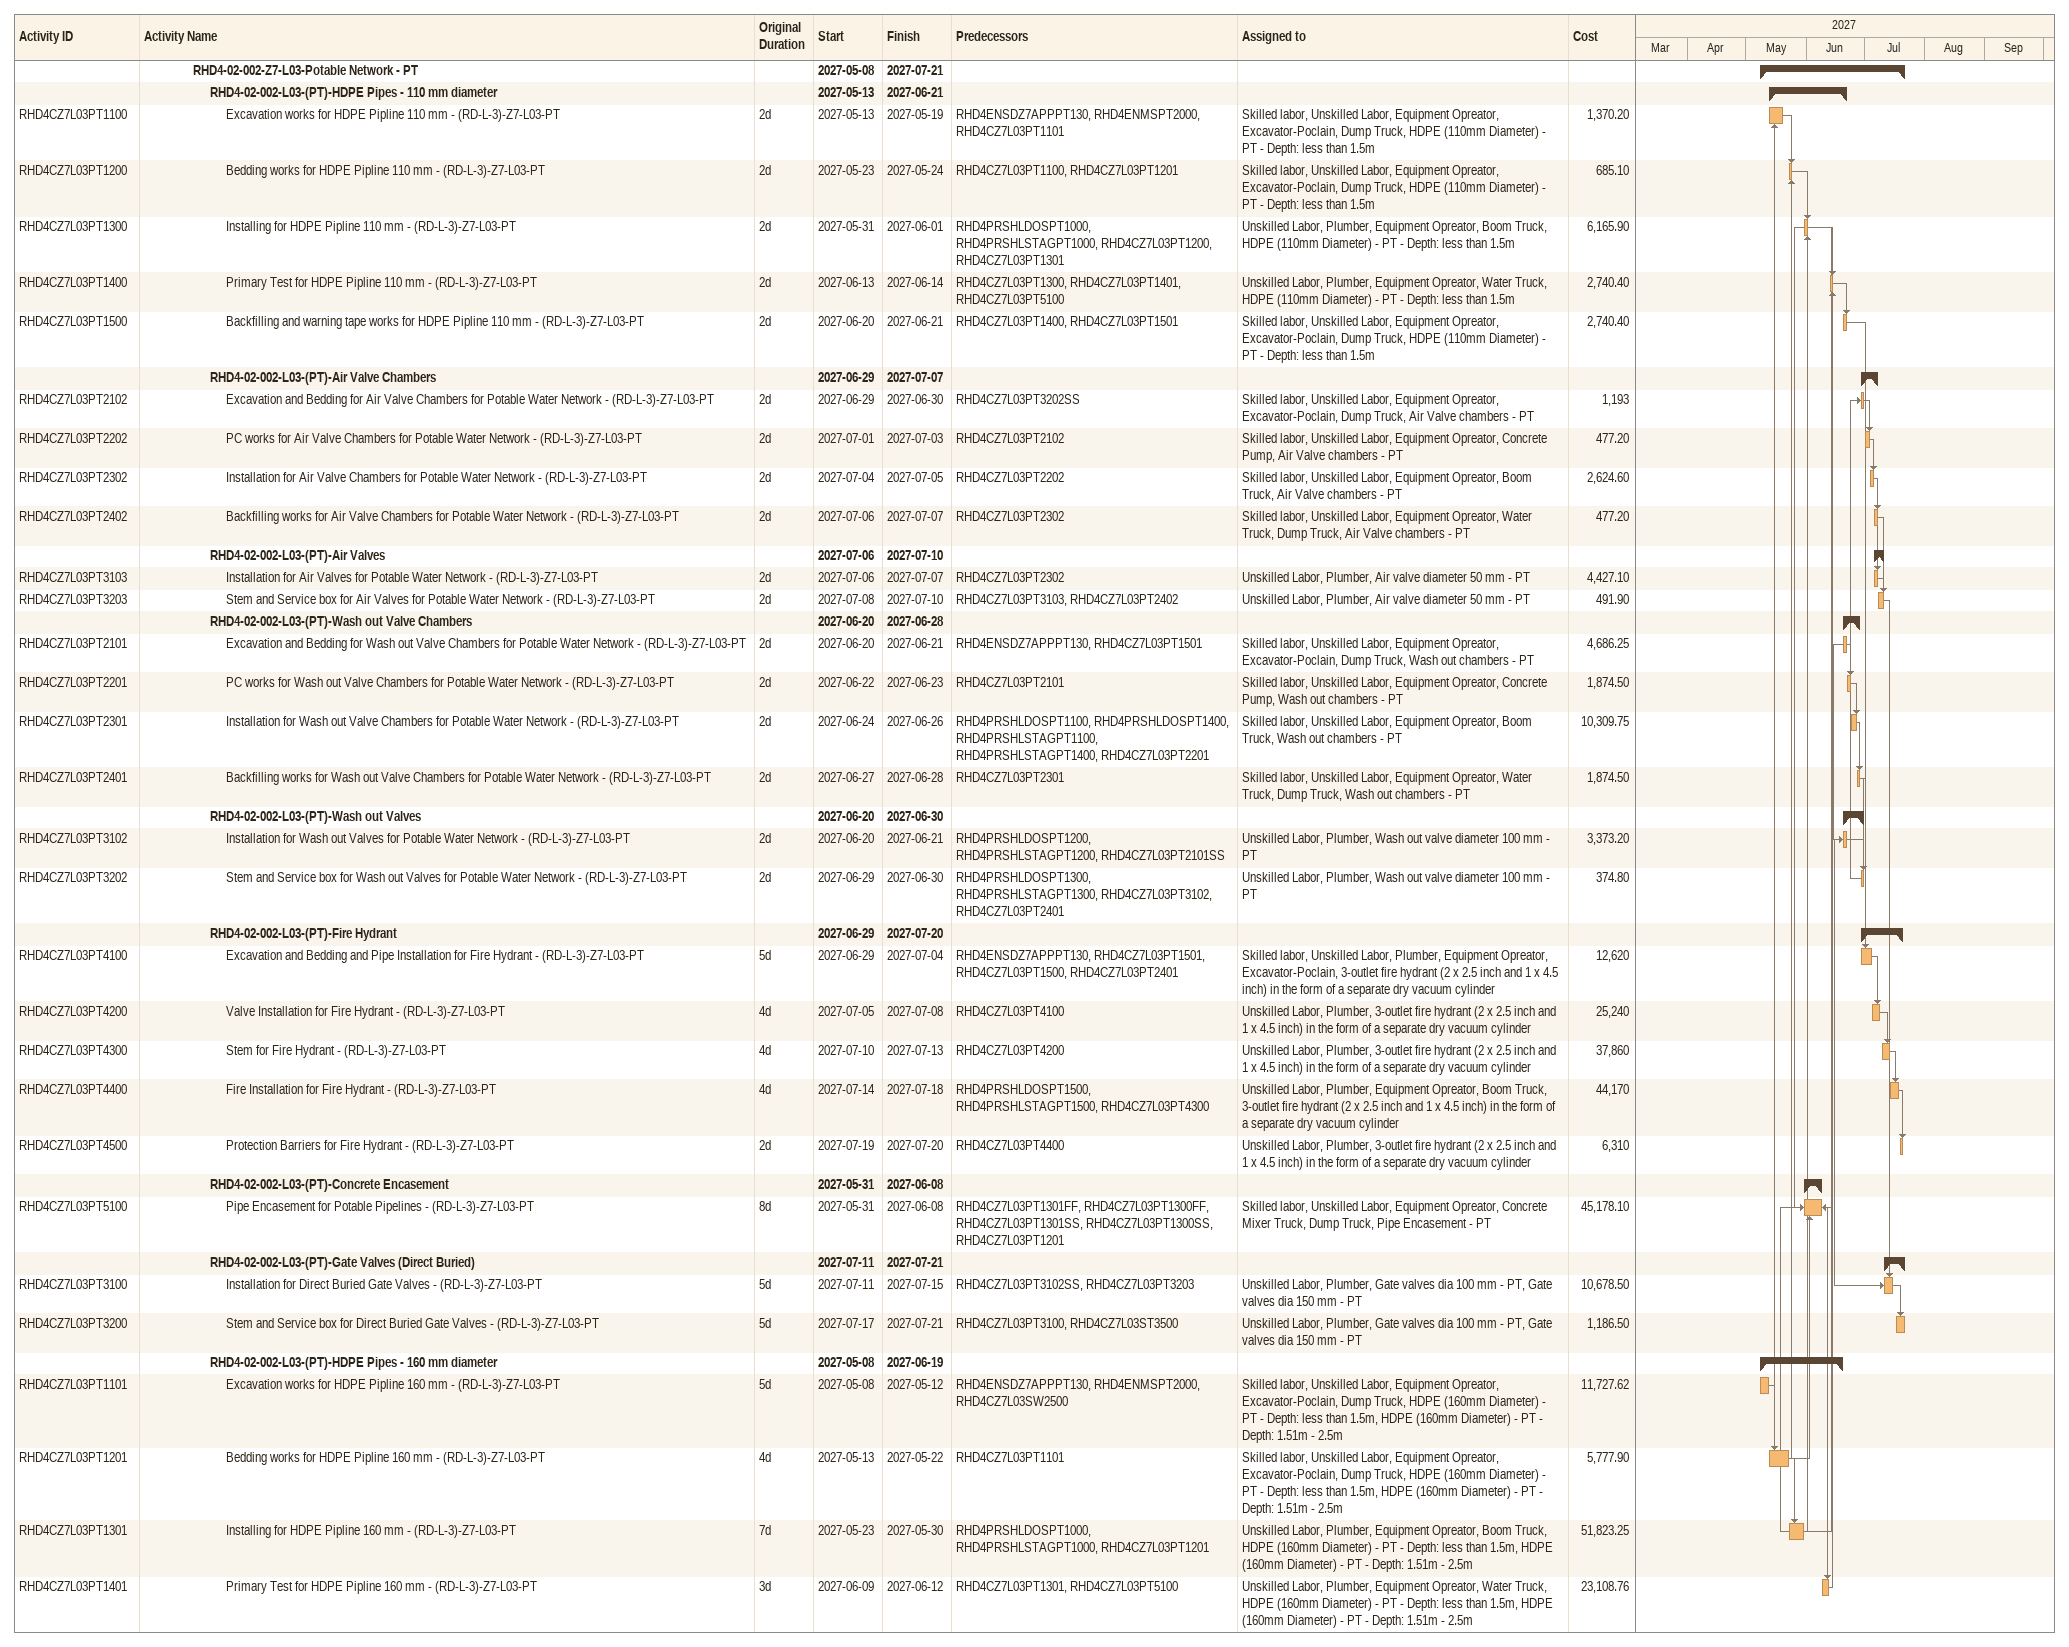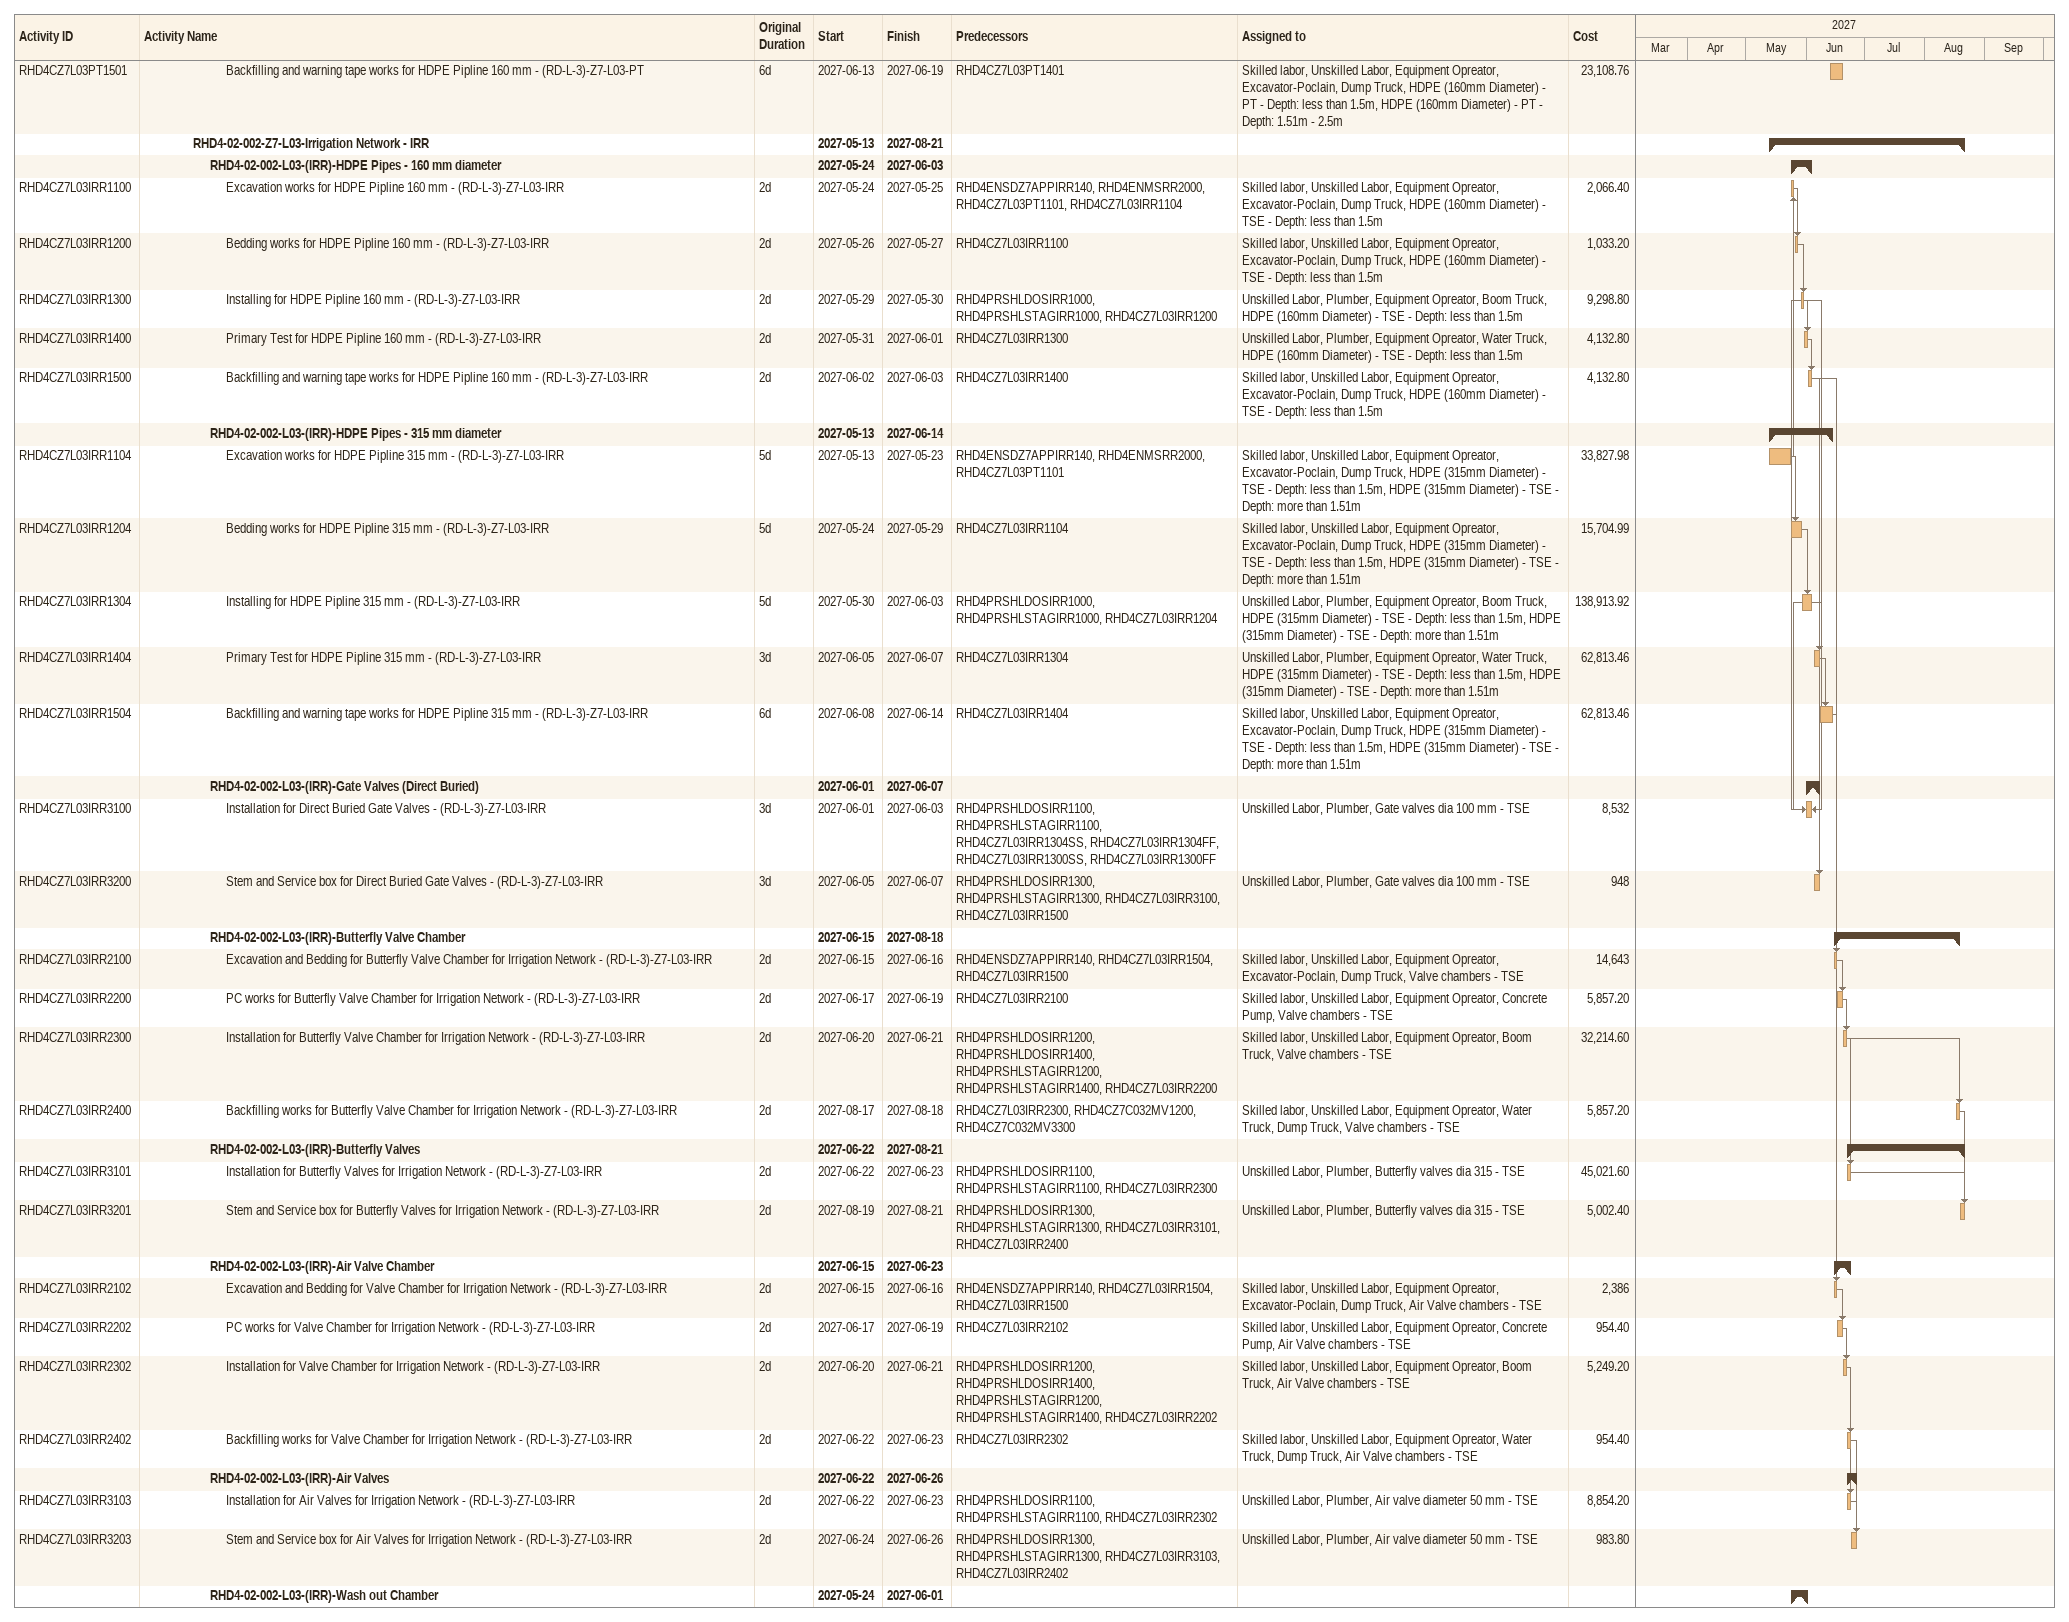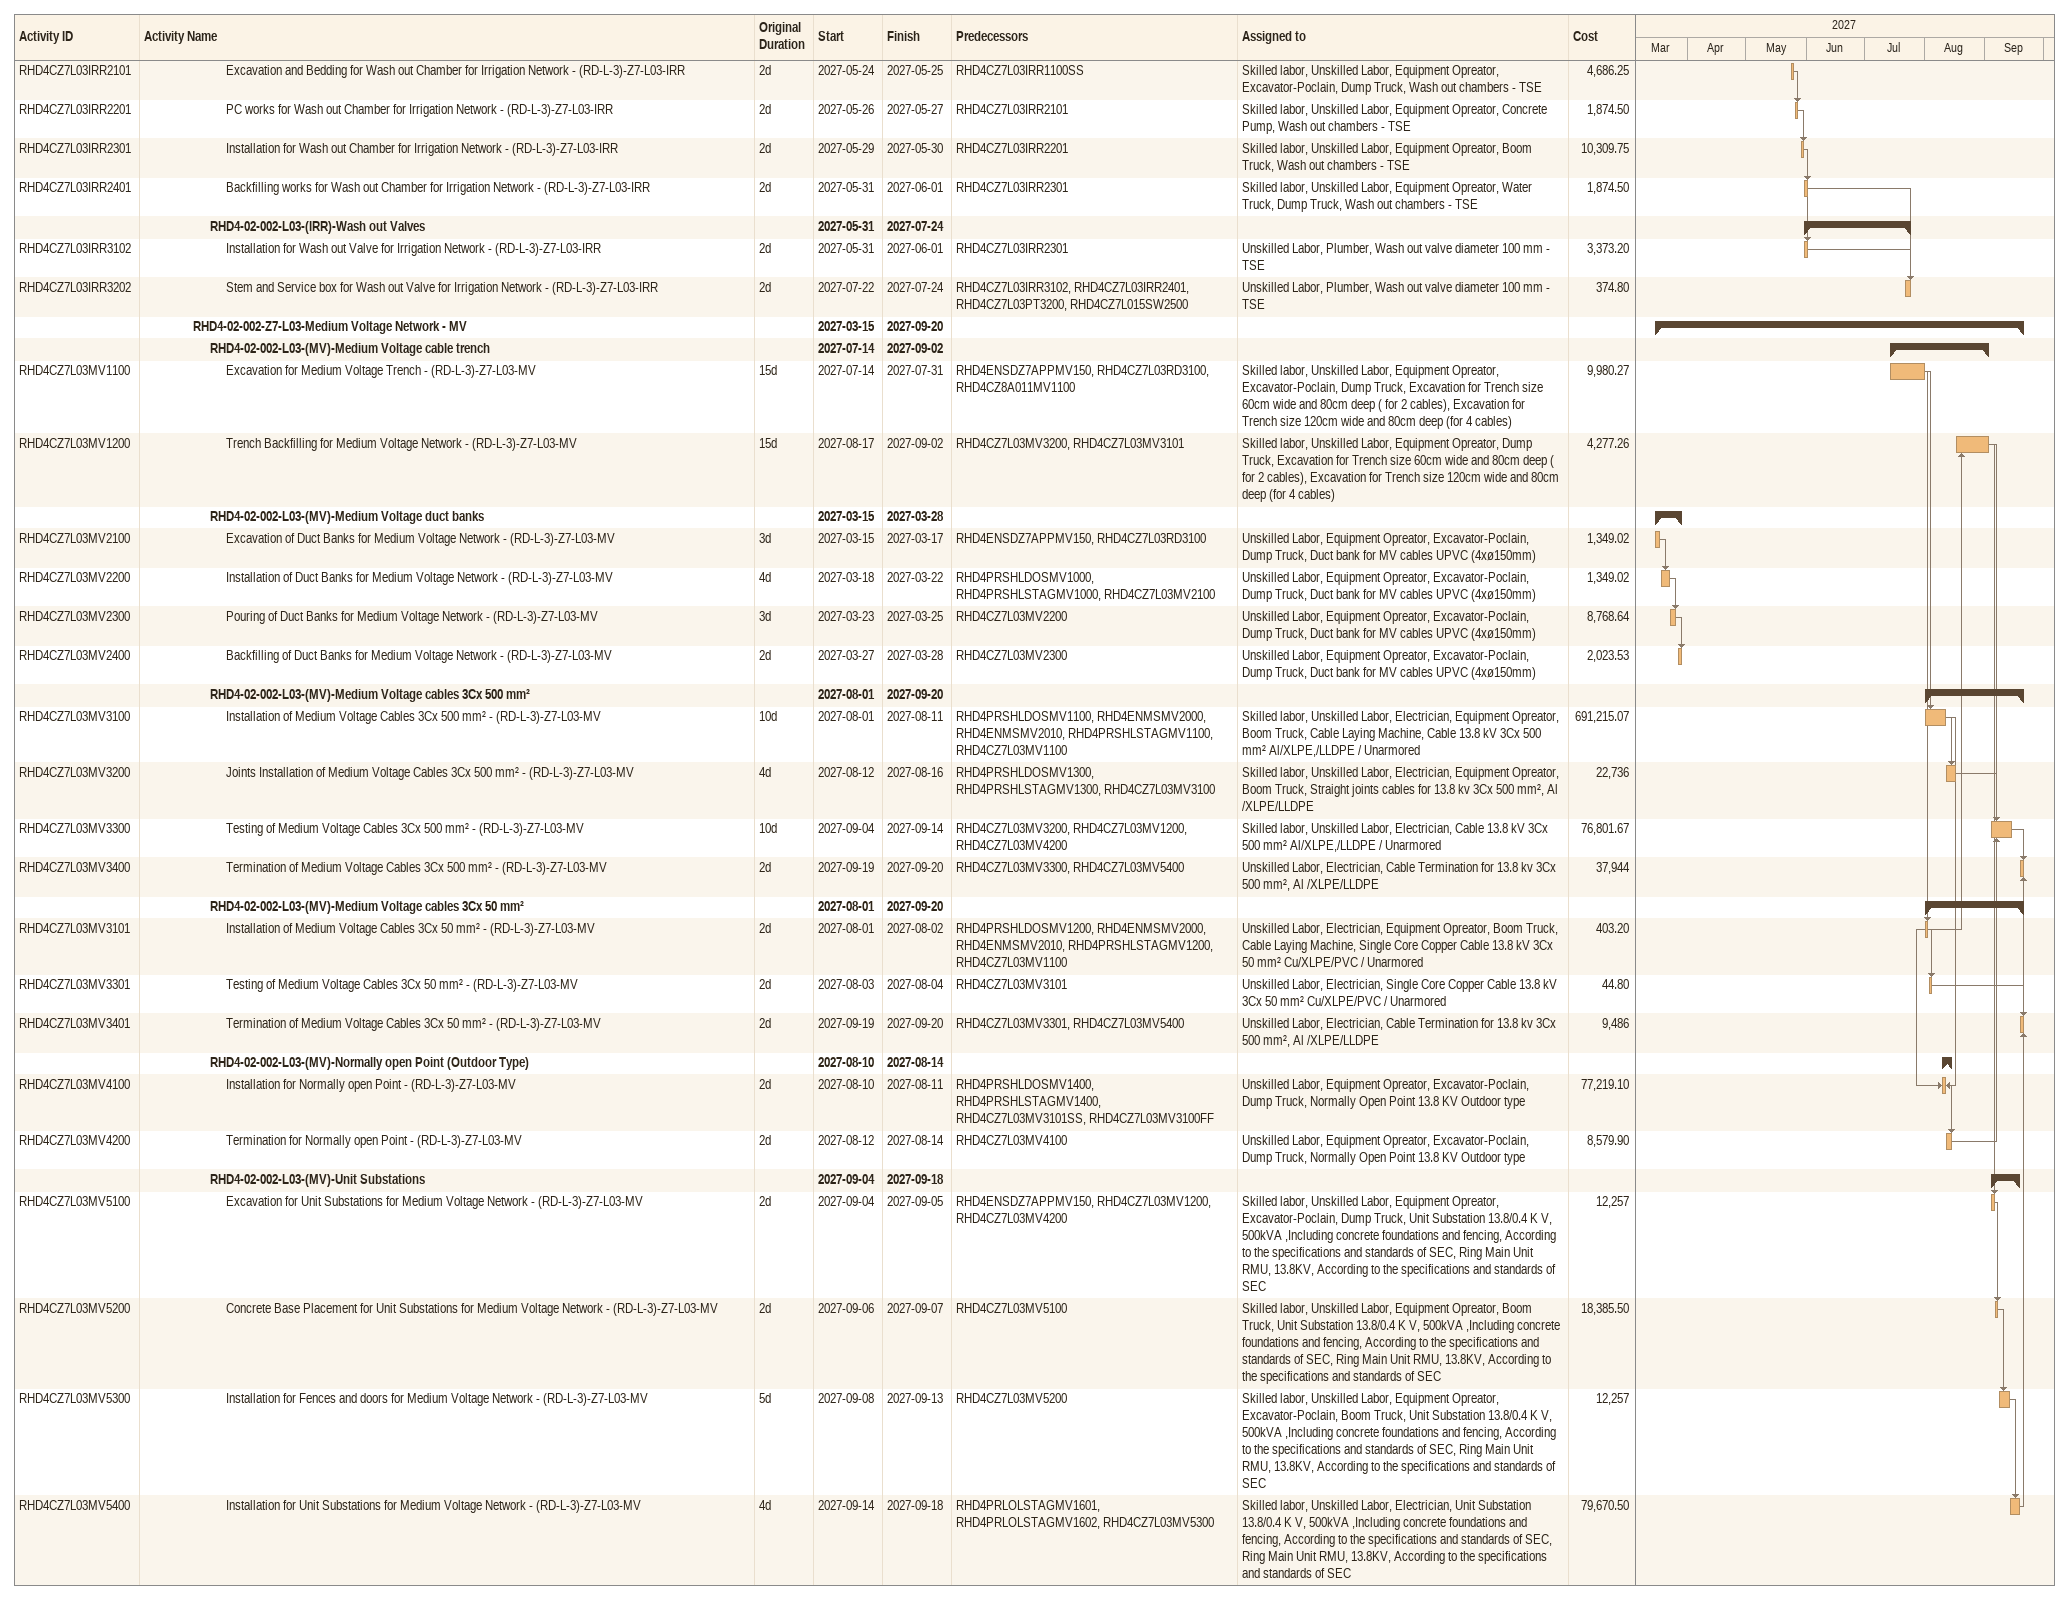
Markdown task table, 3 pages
| ID | Level | Task | Original duration | Start | Finish | Predecessors | Resources | Cost |
|---|---|---|---|---|---|---|---|---|
|  | 4 | **RHD4-02-002-Z7-L03-Potable Network - PT** |  | 2027-05-08 | 2027-07-21 |  |  |  |
|  | 5 | **RHD4-02-002-L03-(PT)-HDPE Pipes - 110 mm diameter** |  | 2027-05-13 | 2027-06-21 |  |  |  |
| RHD4CZ7L03PT1100 | 6 | Excavation works for HDPE Pipline 110 mm - (RD-L-3)-Z7-L03-PT | 2d | 2027-05-13 | 2027-05-19 | RHD4ENSDZ7APPPT130, RHD4ENMSPT2000, RHD4CZ7L03PT1101 | Skilled labor, Unskilled Labor, Equipment Opreator, Excavator-Poclain, Dump Truck, HDPE (110mm Diameter) - PT - Depth: less than 1.5m | 1370.20 |
| RHD4CZ7L03PT1200 | 6 | Bedding works for HDPE Pipline 110 mm - (RD-L-3)-Z7-L03-PT | 2d | 2027-05-23 | 2027-05-24 | RHD4CZ7L03PT1100, RHD4CZ7L03PT1201 | Skilled labor, Unskilled Labor, Equipment Opreator, Excavator-Poclain, Dump Truck, HDPE (110mm Diameter) - PT - Depth: less than 1.5m | 685.10 |
| RHD4CZ7L03PT1300 | 6 | Installing for HDPE Pipline 110 mm - (RD-L-3)-Z7-L03-PT | 2d | 2027-05-31 | 2027-06-01 | RHD4PRSHLDOSPT1000, RHD4PRSHLSTAGPT1000, RHD4CZ7L03PT1200, RHD4CZ7L03PT1301 | Unskilled Labor, Plumber, Equipment Opreator, Boom Truck, HDPE (110mm Diameter) - PT - Depth: less than 1.5m | 6165.90 |
| RHD4CZ7L03PT1400 | 6 | Primary Test for HDPE Pipline 110 mm - (RD-L-3)-Z7-L03-PT | 2d | 2027-06-13 | 2027-06-14 | RHD4CZ7L03PT1300, RHD4CZ7L03PT1401, RHD4CZ7L03PT5100 | Unskilled Labor, Plumber, Equipment Opreator, Water Truck, HDPE (110mm Diameter) - PT - Depth: less than 1.5m | 2740.40 |
| RHD4CZ7L03PT1500 | 6 | Backfilling and warning tape works for HDPE Pipline 110 mm - (RD-L-3)-Z7-L03-PT | 2d | 2027-06-20 | 2027-06-21 | RHD4CZ7L03PT1400, RHD4CZ7L03PT1501 | Skilled labor, Unskilled Labor, Equipment Opreator, Excavator-Poclain, Dump Truck, HDPE (110mm Diameter) - PT - Depth: less than 1.5m | 2740.40 |
|  | 5 | **RHD4-02-002-L03-(PT)-Air Valve Chambers** |  | 2027-06-29 | 2027-07-07 |  |  |  |
| RHD4CZ7L03PT2102 | 6 | Excavation and Bedding for Air Valve Chambers for Potable Water Network - (RD-L-3)-Z7-L03-PT | 2d | 2027-06-29 | 2027-06-30 | RHD4CZ7L03PT3202SS | Skilled labor, Unskilled Labor, Equipment Opreator, Excavator-Poclain, Dump Truck, Air Valve chambers - PT | 1193 |
| RHD4CZ7L03PT2202 | 6 | PC works for Air Valve Chambers for Potable Water Network - (RD-L-3)-Z7-L03-PT | 2d | 2027-07-01 | 2027-07-03 | RHD4CZ7L03PT2102 | Skilled labor, Unskilled Labor, Equipment Opreator, Concrete Pump, Air Valve chambers - PT | 477.20 |
| RHD4CZ7L03PT2302 | 6 | Installation for Air Valve Chambers for Potable Water Network - (RD-L-3)-Z7-L03-PT | 2d | 2027-07-04 | 2027-07-05 | RHD4CZ7L03PT2202 | Skilled labor, Unskilled Labor, Equipment Opreator, Boom Truck, Air Valve chambers - PT | 2624.60 |
| RHD4CZ7L03PT2402 | 6 | Backfilling works for Air Valve Chambers for Potable Water Network - (RD-L-3)-Z7-L03-PT | 2d | 2027-07-06 | 2027-07-07 | RHD4CZ7L03PT2302 | Skilled labor, Unskilled Labor, Equipment Opreator, Water Truck, Dump Truck, Air Valve chambers - PT | 477.20 |
|  | 5 | **RHD4-02-002-L03-(PT)-Air Valves** |  | 2027-07-06 | 2027-07-10 |  |  |  |
| RHD4CZ7L03PT3103 | 6 | Installation for Air Valves for Potable Water Network - (RD-L-3)-Z7-L03-PT | 2d | 2027-07-06 | 2027-07-07 | RHD4CZ7L03PT2302 | Unskilled Labor, Plumber, Air valve diameter 50 mm - PT | 4427.10 |
| RHD4CZ7L03PT3203 | 6 | Stem and Service box for Air Valves for Potable Water Network - (RD-L-3)-Z7-L03-PT | 2d | 2027-07-08 | 2027-07-10 | RHD4CZ7L03PT3103, RHD4CZ7L03PT2402 | Unskilled Labor, Plumber, Air valve diameter 50 mm - PT | 491.90 |
|  | 5 | **RHD4-02-002-L03-(PT)-Wash out Valve Chambers** |  | 2027-06-20 | 2027-06-28 |  |  |  |
| RHD4CZ7L03PT2101 | 6 | Excavation and Bedding for Wash out Valve Chambers for Potable Water Network - (RD-L-3)-Z7-L03-PT | 2d | 2027-06-20 | 2027-06-21 | RHD4ENSDZ7APPPT130, RHD4CZ7L03PT1501 | Skilled labor, Unskilled Labor, Equipment Opreator, Excavator-Poclain, Dump Truck, Wash out chambers - PT | 4686.25 |
| RHD4CZ7L03PT2201 | 6 | PC works for Wash out Valve Chambers for Potable Water Network - (RD-L-3)-Z7-L03-PT | 2d | 2027-06-22 | 2027-06-23 | RHD4CZ7L03PT2101 | Skilled labor, Unskilled Labor, Equipment Opreator, Concrete Pump, Wash out chambers - PT | 1874.50 |
| RHD4CZ7L03PT2301 | 6 | Installation for Wash out Valve Chambers for Potable Water Network - (RD-L-3)-Z7-L03-PT | 2d | 2027-06-24 | 2027-06-26 | RHD4PRSHLDOSPT1100, RHD4PRSHLDOSPT1400, RHD4PRSHLSTAGPT1100, RHD4PRSHLSTAGPT1400, RHD4CZ7L03PT2201 | Skilled labor, Unskilled Labor, Equipment Opreator, Boom Truck, Wash out chambers - PT | 10309.75 |
| RHD4CZ7L03PT2401 | 6 | Backfilling works for Wash out Valve Chambers for Potable Water Network - (RD-L-3)-Z7-L03-PT | 2d | 2027-06-27 | 2027-06-28 | RHD4CZ7L03PT2301 | Skilled labor, Unskilled Labor, Equipment Opreator, Water Truck, Dump Truck, Wash out chambers - PT | 1874.50 |
|  | 5 | **RHD4-02-002-L03-(PT)-Wash out Valves** |  | 2027-06-20 | 2027-06-30 |  |  |  |
| RHD4CZ7L03PT3102 | 6 | Installation for Wash out Valves for Potable Water Network - (RD-L-3)-Z7-L03-PT | 2d | 2027-06-20 | 2027-06-21 | RHD4PRSHLDOSPT1200, RHD4PRSHLSTAGPT1200, RHD4CZ7L03PT2101SS | Unskilled Labor, Plumber, Wash out valve diameter 100 mm - PT | 3373.20 |
| RHD4CZ7L03PT3202 | 6 | Stem and Service box for Wash out Valves for Potable Water Network - (RD-L-3)-Z7-L03-PT | 2d | 2027-06-29 | 2027-06-30 | RHD4PRSHLDOSPT1300, RHD4PRSHLSTAGPT1300, RHD4CZ7L03PT3102, RHD4CZ7L03PT2401 | Unskilled Labor, Plumber, Wash out valve diameter 100 mm - PT | 374.80 |
|  | 5 | **RHD4-02-002-L03-(PT)-Fire Hydrant** |  | 2027-06-29 | 2027-07-20 |  |  |  |
| RHD4CZ7L03PT4100 | 6 | Excavation and Bedding and Pipe Installation for Fire Hydrant - (RD-L-3)-Z7-L03-PT | 5d | 2027-06-29 | 2027-07-04 | RHD4ENSDZ7APPPT130, RHD4CZ7L03PT1501, RHD4CZ7L03PT1500, RHD4CZ7L03PT2401 | Skilled labor, Unskilled Labor, Plumber, Equipment Opreator, Excavator-Poclain, 3-outlet fire hydrant (2 x 2.5 inch and 1 x 4.5 inch) in the form of a separate dry vacuum cylinder | 12620 |
| RHD4CZ7L03PT4200 | 6 | Valve Installation for Fire Hydrant - (RD-L-3)-Z7-L03-PT | 4d | 2027-07-05 | 2027-07-08 | RHD4CZ7L03PT4100 | Unskilled Labor, Plumber, 3-outlet fire hydrant (2 x 2.5 inch and 1 x 4.5 inch) in the form of a separate dry vacuum cylinder | 25240 |
| RHD4CZ7L03PT4300 | 6 | Stem for Fire Hydrant - (RD-L-3)-Z7-L03-PT | 4d | 2027-07-10 | 2027-07-13 | RHD4CZ7L03PT4200 | Unskilled Labor, Plumber, 3-outlet fire hydrant (2 x 2.5 inch and 1 x 4.5 inch) in the form of a separate dry vacuum cylinder | 37860 |
| RHD4CZ7L03PT4400 | 6 | Fire Installation for Fire Hydrant - (RD-L-3)-Z7-L03-PT | 4d | 2027-07-14 | 2027-07-18 | RHD4PRSHLDOSPT1500, RHD4PRSHLSTAGPT1500, RHD4CZ7L03PT4300 | Unskilled Labor, Plumber, Equipment Opreator, Boom Truck, 3-outlet fire hydrant (2 x 2.5 inch and 1 x 4.5 inch) in the form of a separate dry vacuum cylinder | 44170 |
| RHD4CZ7L03PT4500 | 6 | Protection Barriers for Fire Hydrant - (RD-L-3)-Z7-L03-PT | 2d | 2027-07-19 | 2027-07-20 | RHD4CZ7L03PT4400 | Unskilled Labor, Plumber, 3-outlet fire hydrant (2 x 2.5 inch and 1 x 4.5 inch) in the form of a separate dry vacuum cylinder | 6310 |
|  | 5 | **RHD4-02-002-L03-(PT)-Concrete Encasement** |  | 2027-05-31 | 2027-06-08 |  |  |  |
| RHD4CZ7L03PT5100 | 6 | Pipe Encasement for Potable Pipelines - (RD-L-3)-Z7-L03-PT | 8d | 2027-05-31 | 2027-06-08 | RHD4CZ7L03PT1301FF, RHD4CZ7L03PT1300FF, RHD4CZ7L03PT1301SS, RHD4CZ7L03PT1300SS, RHD4CZ7L03PT1201 | Skilled labor, Unskilled Labor, Equipment Opreator, Concrete Mixer Truck, Dump Truck, Pipe Encasement - PT | 45178.10 |
|  | 5 | **RHD4-02-002-L03-(PT)-Gate Valves (Direct Buried)** |  | 2027-07-11 | 2027-07-21 |  |  |  |
| RHD4CZ7L03PT3100 | 6 | Installation for Direct Buried Gate Valves - (RD-L-3)-Z7-L03-PT | 5d | 2027-07-11 | 2027-07-15 | RHD4CZ7L03PT3102SS, RHD4CZ7L03PT3203 | Unskilled Labor, Plumber, Gate valves dia 100 mm - PT, Gate valves dia 150 mm - PT | 10678.50 |
| RHD4CZ7L03PT3200 | 6 | Stem and Service box for Direct Buried Gate Valves - (RD-L-3)-Z7-L03-PT | 5d | 2027-07-17 | 2027-07-21 | RHD4CZ7L03PT3100, RHD4CZ7L03ST3500 | Unskilled Labor, Plumber, Gate valves dia 100 mm - PT, Gate valves dia 150 mm - PT | 1186.50 |
|  | 5 | **RHD4-02-002-L03-(PT)-HDPE Pipes - 160 mm diameter** |  | 2027-05-08 | 2027-06-19 |  |  |  |
| RHD4CZ7L03PT1101 | 6 | Excavation works for HDPE Pipline 160 mm - (RD-L-3)-Z7-L03-PT | 5d | 2027-05-08 | 2027-05-12 | RHD4ENSDZ7APPPT130, RHD4ENMSPT2000, RHD4CZ7L03SW2500 | Skilled labor, Unskilled Labor, Equipment Opreator, Excavator-Poclain, Dump Truck, HDPE (160mm Diameter) - PT - Depth: less than 1.5m, HDPE (160mm Diameter) - PT - Depth: 1.51m - 2.5m | 11727.62 |
| RHD4CZ7L03PT1201 | 6 | Bedding works for HDPE Pipline 160 mm - (RD-L-3)-Z7-L03-PT | 4d | 2027-05-13 | 2027-05-22 | RHD4CZ7L03PT1101 | Skilled labor, Unskilled Labor, Equipment Opreator, Excavator-Poclain, Dump Truck, HDPE (160mm Diameter) - PT - Depth: less than 1.5m, HDPE (160mm Diameter) - PT - Depth: 1.51m - 2.5m | 5777.90 |
| RHD4CZ7L03PT1301 | 6 | Installing for HDPE Pipline 160 mm - (RD-L-3)-Z7-L03-PT | 7d | 2027-05-23 | 2027-05-30 | RHD4PRSHLDOSPT1000, RHD4PRSHLSTAGPT1000, RHD4CZ7L03PT1201 | Unskilled Labor, Plumber, Equipment Opreator, Boom Truck, HDPE (160mm Diameter) - PT - Depth: less than 1.5m, HDPE (160mm Diameter) - PT - Depth: 1.51m - 2.5m | 51823.25 |
| RHD4CZ7L03PT1401 | 6 | Primary Test for HDPE Pipline 160 mm - (RD-L-3)-Z7-L03-PT | 3d | 2027-06-09 | 2027-06-12 | RHD4CZ7L03PT1301, RHD4CZ7L03PT5100 | Unskilled Labor, Plumber, Equipment Opreator, Water Truck, HDPE (160mm Diameter) - PT - Depth: less than 1.5m, HDPE (160mm Diameter) - PT - Depth: 1.51m - 2.5m | 23108.76 |
| RHD4CZ7L03PT1501 | 6 | Backfilling and warning tape works for HDPE Pipline 160 mm - (RD-L-3)-Z7-L03-PT | 6d | 2027-06-13 | 2027-06-19 | RHD4CZ7L03PT1401 | Skilled labor, Unskilled Labor, Equipment Opreator, Excavator-Poclain, Dump Truck, HDPE (160mm Diameter) - PT - Depth: less than 1.5m, HDPE (160mm Diameter) - PT - Depth: 1.51m - 2.5m | 23108.76 |
|  | 4 | **RHD4-02-002-Z7-L03-Irrigation Network - IRR** |  | 2027-05-13 | 2027-08-21 |  |  |  |
|  | 5 | **RHD4-02-002-L03-(IRR)-HDPE Pipes - 160 mm diameter** |  | 2027-05-24 | 2027-06-03 |  |  |  |
| RHD4CZ7L03IRR1100 | 6 | Excavation works for HDPE Pipline 160 mm - (RD-L-3)-Z7-L03-IRR | 2d | 2027-05-24 | 2027-05-25 | RHD4ENSDZ7APPIRR140, RHD4ENMSRR2000, RHD4CZ7L03PT1101, RHD4CZ7L03IRR1104 | Skilled labor, Unskilled Labor, Equipment Opreator, Excavator-Poclain, Dump Truck, HDPE (160mm Diameter) - TSE - Depth: less than 1.5m | 2066.40 |
| RHD4CZ7L03IRR1200 | 6 | Bedding works for HDPE Pipline 160 mm - (RD-L-3)-Z7-L03-IRR | 2d | 2027-05-26 | 2027-05-27 | RHD4CZ7L03IRR1100 | Skilled labor, Unskilled Labor, Equipment Opreator, Excavator-Poclain, Dump Truck, HDPE (160mm Diameter) - TSE - Depth: less than 1.5m | 1033.20 |
| RHD4CZ7L03IRR1300 | 6 | Installing for HDPE Pipline 160 mm - (RD-L-3)-Z7-L03-IRR | 2d | 2027-05-29 | 2027-05-30 | RHD4PRSHLDOSIRR1000, RHD4PRSHLSTAGIRR1000, RHD4CZ7L03IRR1200 | Unskilled Labor, Plumber, Equipment Opreator, Boom Truck, HDPE (160mm Diameter) - TSE - Depth: less than 1.5m | 9298.80 |
| RHD4CZ7L03IRR1400 | 6 | Primary Test for HDPE Pipline 160 mm - (RD-L-3)-Z7-L03-IRR | 2d | 2027-05-31 | 2027-06-01 | RHD4CZ7L03IRR1300 | Unskilled Labor, Plumber, Equipment Opreator, Water Truck, HDPE (160mm Diameter) - TSE - Depth: less than 1.5m | 4132.80 |
| RHD4CZ7L03IRR1500 | 6 | Backfilling and warning tape works for HDPE Pipline 160 mm - (RD-L-3)-Z7-L03-IRR | 2d | 2027-06-02 | 2027-06-03 | RHD4CZ7L03IRR1400 | Skilled labor, Unskilled Labor, Equipment Opreator, Excavator-Poclain, Dump Truck, HDPE (160mm Diameter) - TSE - Depth: less than 1.5m | 4132.80 |
|  | 5 | **RHD4-02-002-L03-(IRR)-HDPE Pipes - 315 mm diameter** |  | 2027-05-13 | 2027-06-14 |  |  |  |
| RHD4CZ7L03IRR1104 | 6 | Excavation works for HDPE Pipline 315 mm - (RD-L-3)-Z7-L03-IRR | 5d | 2027-05-13 | 2027-05-23 | RHD4ENSDZ7APPIRR140, RHD4ENMSRR2000, RHD4CZ7L03PT1101 | Skilled labor, Unskilled Labor, Equipment Opreator, Excavator-Poclain, Dump Truck, HDPE (315mm Diameter) - TSE - Depth: less than 1.5m, HDPE (315mm Diameter) - TSE - Depth: more than 1.51m | 33827.98 |
| RHD4CZ7L03IRR1204 | 6 | Bedding works for HDPE Pipline 315 mm - (RD-L-3)-Z7-L03-IRR | 5d | 2027-05-24 | 2027-05-29 | RHD4CZ7L03IRR1104 | Skilled labor, Unskilled Labor, Equipment Opreator, Excavator-Poclain, Dump Truck, HDPE (315mm Diameter) - TSE - Depth: less than 1.5m, HDPE (315mm Diameter) - TSE - Depth: more than 1.51m | 15704.99 |
| RHD4CZ7L03IRR1304 | 6 | Installing for HDPE Pipline 315 mm - (RD-L-3)-Z7-L03-IRR | 5d | 2027-05-30 | 2027-06-03 | RHD4PRSHLDOSIRR1000, RHD4PRSHLSTAGIRR1000, RHD4CZ7L03IRR1204 | Unskilled Labor, Plumber, Equipment Opreator, Boom Truck, HDPE (315mm Diameter) - TSE - Depth: less than 1.5m, HDPE (315mm Diameter) - TSE - Depth: more than 1.51m | 138913.92 |
| RHD4CZ7L03IRR1404 | 6 | Primary Test for HDPE Pipline 315 mm - (RD-L-3)-Z7-L03-IRR | 3d | 2027-06-05 | 2027-06-07 | RHD4CZ7L03IRR1304 | Unskilled Labor, Plumber, Equipment Opreator, Water Truck, HDPE (315mm Diameter) - TSE - Depth: less than 1.5m, HDPE (315mm Diameter) - TSE - Depth: more than 1.51m | 62813.46 |
| RHD4CZ7L03IRR1504 | 6 | Backfilling and warning tape works for HDPE Pipline 315 mm - (RD-L-3)-Z7-L03-IRR | 6d | 2027-06-08 | 2027-06-14 | RHD4CZ7L03IRR1404 | Skilled labor, Unskilled Labor, Equipment Opreator, Excavator-Poclain, Dump Truck, HDPE (315mm Diameter) - TSE - Depth: less than 1.5m, HDPE (315mm Diameter) - TSE - Depth: more than 1.51m | 62813.46 |
|  | 5 | **RHD4-02-002-L03-(IRR)-Gate Valves (Direct Buried)** |  | 2027-06-01 | 2027-06-07 |  |  |  |
| RHD4CZ7L03IRR3100 | 6 | Installation for Direct Buried Gate Valves - (RD-L-3)-Z7-L03-IRR | 3d | 2027-06-01 | 2027-06-03 | RHD4PRSHLDOSIRR1100, RHD4PRSHLSTAGIRR1100, RHD4CZ7L03IRR1304SS, RHD4CZ7L03IRR1304FF, RHD4CZ7L03IRR1300SS, RHD4CZ7L03IRR1300FF | Unskilled Labor, Plumber, Gate valves dia 100 mm - TSE | 8532 |
| RHD4CZ7L03IRR3200 | 6 | Stem and Service box for Direct Buried Gate Valves - (RD-L-3)-Z7-L03-IRR | 3d | 2027-06-05 | 2027-06-07 | RHD4PRSHLDOSIRR1300, RHD4PRSHLSTAGIRR1300, RHD4CZ7L03IRR3100, RHD4CZ7L03IRR1500 | Unskilled Labor, Plumber, Gate valves dia 100 mm - TSE | 948 |
|  | 5 | **RHD4-02-002-L03-(IRR)-Butterfly Valve Chamber** |  | 2027-06-15 | 2027-08-18 |  |  |  |
| RHD4CZ7L03IRR2100 | 6 | Excavation and Bedding for Butterfly Valve Chamber for Irrigation Network - (RD-L-3)-Z7-L03-IRR | 2d | 2027-06-15 | 2027-06-16 | RHD4ENSDZ7APPIRR140, RHD4CZ7L03IRR1504, RHD4CZ7L03IRR1500 | Skilled labor, Unskilled Labor, Equipment Opreator, Excavator-Poclain, Dump Truck, Valve chambers - TSE | 14643 |
| RHD4CZ7L03IRR2200 | 6 | PC works for Butterfly Valve Chamber for Irrigation Network - (RD-L-3)-Z7-L03-IRR | 2d | 2027-06-17 | 2027-06-19 | RHD4CZ7L03IRR2100 | Skilled labor, Unskilled Labor, Equipment Opreator, Concrete Pump, Valve chambers - TSE | 5857.20 |
| RHD4CZ7L03IRR2300 | 6 | Installation for Butterfly Valve Chamber for Irrigation Network - (RD-L-3)-Z7-L03-IRR | 2d | 2027-06-20 | 2027-06-21 | RHD4PRSHLDOSIRR1200, RHD4PRSHLDOSIRR1400, RHD4PRSHLSTAGIRR1200, RHD4PRSHLSTAGIRR1400, RHD4CZ7L03IRR2200 | Skilled labor, Unskilled Labor, Equipment Opreator, Boom Truck, Valve chambers - TSE | 32214.60 |
| RHD4CZ7L03IRR2400 | 6 | Backfilling works for Butterfly Valve Chamber for Irrigation Network - (RD-L-3)-Z7-L03-IRR | 2d | 2027-08-17 | 2027-08-18 | RHD4CZ7L03IRR2300, RHD4CZ7C032MV1200, RHD4CZ7C032MV3300 | Skilled labor, Unskilled Labor, Equipment Opreator, Water Truck, Dump Truck, Valve chambers - TSE | 5857.20 |
|  | 5 | **RHD4-02-002-L03-(IRR)-Butterfly Valves** |  | 2027-06-22 | 2027-08-21 |  |  |  |
| RHD4CZ7L03IRR3101 | 6 | Installation for Butterfly Valves for Irrigation Network - (RD-L-3)-Z7-L03-IRR | 2d | 2027-06-22 | 2027-06-23 | RHD4PRSHLDOSIRR1100, RHD4PRSHLSTAGIRR1100, RHD4CZ7L03IRR2300 | Unskilled Labor, Plumber, Butterfly valves dia 315 - TSE | 45021.60 |
| RHD4CZ7L03IRR3201 | 6 | Stem and Service box for Butterfly Valves for Irrigation Network - (RD-L-3)-Z7-L03-IRR | 2d | 2027-08-19 | 2027-08-21 | RHD4PRSHLDOSIRR1300, RHD4PRSHLSTAGIRR1300, RHD4CZ7L03IRR3101, RHD4CZ7L03IRR2400 | Unskilled Labor, Plumber, Butterfly valves dia 315 - TSE | 5002.40 |
|  | 5 | **RHD4-02-002-L03-(IRR)-Air Valve Chamber** |  | 2027-06-15 | 2027-06-23 |  |  |  |
| RHD4CZ7L03IRR2102 | 6 | Excavation and Bedding for Valve Chamber for Irrigation Network - (RD-L-3)-Z7-L03-IRR | 2d | 2027-06-15 | 2027-06-16 | RHD4ENSDZ7APPIRR140, RHD4CZ7L03IRR1504, RHD4CZ7L03IRR1500 | Skilled labor, Unskilled Labor, Equipment Opreator, Excavator-Poclain, Dump Truck, Air Valve chambers - TSE | 2386 |
| RHD4CZ7L03IRR2202 | 6 | PC works for Valve Chamber for Irrigation Network - (RD-L-3)-Z7-L03-IRR | 2d | 2027-06-17 | 2027-06-19 | RHD4CZ7L03IRR2102 | Skilled labor, Unskilled Labor, Equipment Opreator, Concrete Pump, Air Valve chambers - TSE | 954.40 |
| RHD4CZ7L03IRR2302 | 6 | Installation for Valve Chamber for Irrigation Network - (RD-L-3)-Z7-L03-IRR | 2d | 2027-06-20 | 2027-06-21 | RHD4PRSHLDOSIRR1200, RHD4PRSHLDOSIRR1400, RHD4PRSHLSTAGIRR1200, RHD4PRSHLSTAGIRR1400, RHD4CZ7L03IRR2202 | Skilled labor, Unskilled Labor, Equipment Opreator, Boom Truck, Air Valve chambers - TSE | 5249.20 |
| RHD4CZ7L03IRR2402 | 6 | Backfilling works for Valve Chamber for Irrigation Network - (RD-L-3)-Z7-L03-IRR | 2d | 2027-06-22 | 2027-06-23 | RHD4CZ7L03IRR2302 | Skilled labor, Unskilled Labor, Equipment Opreator, Water Truck, Dump Truck, Air Valve chambers - TSE | 954.40 |
|  | 5 | **RHD4-02-002-L03-(IRR)-Air Valves** |  | 2027-06-22 | 2027-06-26 |  |  |  |
| RHD4CZ7L03IRR3103 | 6 | Installation for Air Valves for Irrigation Network - (RD-L-3)-Z7-L03-IRR | 2d | 2027-06-22 | 2027-06-23 | RHD4PRSHLDOSIRR1100, RHD4PRSHLSTAGIRR1100, RHD4CZ7L03IRR2302 | Unskilled Labor, Plumber, Air valve diameter 50 mm - TSE | 8854.20 |
| RHD4CZ7L03IRR3203 | 6 | Stem and Service box for Air Valves for Irrigation Network - (RD-L-3)-Z7-L03-IRR | 2d | 2027-06-24 | 2027-06-26 | RHD4PRSHLDOSIRR1300, RHD4PRSHLSTAGIRR1300, RHD4CZ7L03IRR3103, RHD4CZ7L03IRR2402 | Unskilled Labor, Plumber, Air valve diameter 50 mm - TSE | 983.80 |
|  | 5 | **RHD4-02-002-L03-(IRR)-Wash out Chamber** |  | 2027-05-24 | 2027-06-01 |  |  |  |
| RHD4CZ7L03IRR2101 | 6 | Excavation and Bedding for Wash out Chamber for Irrigation Network - (RD-L-3)-Z7-L03-IRR | 2d | 2027-05-24 | 2027-05-25 | RHD4CZ7L03IRR1100SS | Skilled labor, Unskilled Labor, Equipment Opreator, Excavator-Poclain, Dump Truck, Wash out chambers - TSE | 4686.25 |
| RHD4CZ7L03IRR2201 | 6 | PC works for Wash out Chamber for Irrigation Network - (RD-L-3)-Z7-L03-IRR | 2d | 2027-05-26 | 2027-05-27 | RHD4CZ7L03IRR2101 | Skilled labor, Unskilled Labor, Equipment Opreator, Concrete Pump, Wash out chambers - TSE | 1874.50 |
| RHD4CZ7L03IRR2301 | 6 | Installation for Wash out Chamber for Irrigation Network - (RD-L-3)-Z7-L03-IRR | 2d | 2027-05-29 | 2027-05-30 | RHD4CZ7L03IRR2201 | Skilled labor, Unskilled Labor, Equipment Opreator, Boom Truck, Wash out chambers - TSE | 10309.75 |
| RHD4CZ7L03IRR2401 | 6 | Backfilling works for Wash out Chamber for Irrigation Network - (RD-L-3)-Z7-L03-IRR | 2d | 2027-05-31 | 2027-06-01 | RHD4CZ7L03IRR2301 | Skilled labor, Unskilled Labor, Equipment Opreator, Water Truck, Dump Truck, Wash out chambers - TSE | 1874.50 |
|  | 5 | **RHD4-02-002-L03-(IRR)-Wash out Valves** |  | 2027-05-31 | 2027-07-24 |  |  |  |
| RHD4CZ7L03IRR3102 | 6 | Installation for Wash out Valve for Irrigation Network - (RD-L-3)-Z7-L03-IRR | 2d | 2027-05-31 | 2027-06-01 | RHD4CZ7L03IRR2301 | Unskilled Labor, Plumber, Wash out valve diameter 100 mm - TSE | 3373.20 |
| RHD4CZ7L03IRR3202 | 6 | Stem and Service box for Wash out Valve for Irrigation Network - (RD-L-3)-Z7-L03-IRR | 2d | 2027-07-22 | 2027-07-24 | RHD4CZ7L03IRR3102, RHD4CZ7L03IRR2401, RHD4CZ7L03PT3200, RHD4CZ7L015SW2500 | Unskilled Labor, Plumber, Wash out valve diameter 100 mm - TSE | 374.80 |
|  | 4 | **RHD4-02-002-Z7-L03-Medium Voltage Network - MV** |  | 2027-03-15 | 2027-09-20 |  |  |  |
|  | 5 | **RHD4-02-002-L03-(MV)-Medium Voltage cable trench** |  | 2027-07-14 | 2027-09-02 |  |  |  |
| RHD4CZ7L03MV1100 | 6 | Excavation for Medium Voltage Trench - (RD-L-3)-Z7-L03-MV | 15d | 2027-07-14 | 2027-07-31 | RHD4ENSDZ7APPMV150, RHD4CZ7L03RD3100, RHD4CZ8A011MV1100 | Skilled labor, Unskilled Labor, Equipment Opreator, Excavator-Poclain, Dump Truck, Excavation for Trench size 60cm wide and 80cm deep ( for 2 cables), Excavation for Trench size 120cm wide and 80cm deep (for 4 cables) | 9980.27 |
| RHD4CZ7L03MV1200 | 6 | Trench Backfilling for Medium Voltage Network - (RD-L-3)-Z7-L03-MV | 15d | 2027-08-17 | 2027-09-02 | RHD4CZ7L03MV3200, RHD4CZ7L03MV3101 | Skilled labor, Unskilled Labor, Equipment Opreator, Dump Truck, Excavation for Trench size 60cm wide and 80cm deep ( for 2 cables), Excavation for Trench size 120cm wide and 80cm deep (for 4 cables) | 4277.26 |
|  | 5 | **RHD4-02-002-L03-(MV)-Medium Voltage duct banks** |  | 2027-03-15 | 2027-03-28 |  |  |  |
| RHD4CZ7L03MV2100 | 6 | Excavation of Duct Banks for Medium Voltage Network - (RD-L-3)-Z7-L03-MV | 3d | 2027-03-15 | 2027-03-17 | RHD4ENSDZ7APPMV150, RHD4CZ7L03RD3100 | Unskilled Labor, Equipment Opreator, Excavator-Poclain, Dump Truck, Duct bank for MV cables UPVC (4xø150mm) | 1349.02 |
| RHD4CZ7L03MV2200 | 6 | Installation of Duct Banks for Medium Voltage Network - (RD-L-3)-Z7-L03-MV | 4d | 2027-03-18 | 2027-03-22 | RHD4PRSHLDOSMV1000, RHD4PRSHLSTAGMV1000, RHD4CZ7L03MV2100 | Unskilled Labor, Equipment Opreator, Excavator-Poclain, Dump Truck, Duct bank for MV cables UPVC (4xø150mm) | 1349.02 |
| RHD4CZ7L03MV2300 | 6 | Pouring of Duct Banks for Medium Voltage Network - (RD-L-3)-Z7-L03-MV | 3d | 2027-03-23 | 2027-03-25 | RHD4CZ7L03MV2200 | Unskilled Labor, Equipment Opreator, Excavator-Poclain, Dump Truck, Duct bank for MV cables UPVC (4xø150mm) | 8768.64 |
| RHD4CZ7L03MV2400 | 6 | Backfilling of Duct Banks for Medium Voltage Network - (RD-L-3)-Z7-L03-MV | 2d | 2027-03-27 | 2027-03-28 | RHD4CZ7L03MV2300 | Unskilled Labor, Equipment Opreator, Excavator-Poclain, Dump Truck, Duct bank for MV cables UPVC (4xø150mm) | 2023.53 |
|  | 5 | **RHD4-02-002-L03-(MV)-Medium Voltage cables 3Cx 500 mm²** |  | 2027-08-01 | 2027-09-20 |  |  |  |
| RHD4CZ7L03MV3100 | 6 | Installation of Medium Voltage Cables 3Cx 500 mm² - (RD-L-3)-Z7-L03-MV | 10d | 2027-08-01 | 2027-08-11 | RHD4PRSHLDOSMV1100, RHD4ENMSMV2000, RHD4ENMSMV2010, RHD4PRSHLSTAGMV1100, RHD4CZ7L03MV1100 | Skilled labor, Unskilled Labor, Electrician, Equipment Opreator, Boom Truck, Cable Laying Machine, Cable 13.8 kV 3Cx 500 mm² Al/XLPE,/LLDPE / Unarmored | 691215.07 |
| RHD4CZ7L03MV3200 | 6 | Joints Installation of Medium Voltage Cables 3Cx 500 mm² - (RD-L-3)-Z7-L03-MV | 4d | 2027-08-12 | 2027-08-16 | RHD4PRSHLDOSMV1300, RHD4PRSHLSTAGMV1300, RHD4CZ7L03MV3100 | Skilled labor, Unskilled Labor, Electrician, Equipment Opreator, Boom Truck, Straight joints cables for 13.8 kv 3Cx 500 mm², Al /XLPE/LLDPE | 22736 |
| RHD4CZ7L03MV3300 | 6 | Testing of Medium Voltage Cables 3Cx 500 mm² - (RD-L-3)-Z7-L03-MV | 10d | 2027-09-04 | 2027-09-14 | RHD4CZ7L03MV3200, RHD4CZ7L03MV1200, RHD4CZ7L03MV4200 | Skilled labor, Unskilled Labor, Electrician, Cable 13.8 kV 3Cx 500 mm² Al/XLPE,/LLDPE / Unarmored | 76801.67 |
| RHD4CZ7L03MV3400 | 6 | Termination of Medium Voltage Cables 3Cx 500 mm² - (RD-L-3)-Z7-L03-MV | 2d | 2027-09-19 | 2027-09-20 | RHD4CZ7L03MV3300, RHD4CZ7L03MV5400 | Unskilled Labor, Electrician, Cable Termination for 13.8 kv 3Cx 500 mm², Al /XLPE/LLDPE | 37944 |
|  | 5 | **RHD4-02-002-L03-(MV)-Medium Voltage cables 3Cx 50 mm²** |  | 2027-08-01 | 2027-09-20 |  |  |  |
| RHD4CZ7L03MV3101 | 6 | Installation of Medium Voltage Cables 3Cx 50 mm² - (RD-L-3)-Z7-L03-MV | 2d | 2027-08-01 | 2027-08-02 | RHD4PRSHLDOSMV1200, RHD4ENMSMV2000, RHD4ENMSMV2010, RHD4PRSHLSTAGMV1200, RHD4CZ7L03MV1100 | Unskilled Labor, Electrician, Equipment Opreator, Boom Truck, Cable Laying Machine, Single Core Copper Cable 13.8 kV 3Cx 50 mm² Cu/XLPE/PVC / Unarmored | 403.20 |
| RHD4CZ7L03MV3301 | 6 | Testing of Medium Voltage Cables 3Cx 50 mm² - (RD-L-3)-Z7-L03-MV | 2d | 2027-08-03 | 2027-08-04 | RHD4CZ7L03MV3101 | Unskilled Labor, Electrician, Single Core Copper Cable 13.8 kV 3Cx 50 mm² Cu/XLPE/PVC / Unarmored | 44.80 |
| RHD4CZ7L03MV3401 | 6 | Termination of Medium Voltage Cables 3Cx 50 mm² - (RD-L-3)-Z7-L03-MV | 2d | 2027-09-19 | 2027-09-20 | RHD4CZ7L03MV3301, RHD4CZ7L03MV5400 | Unskilled Labor, Electrician, Cable Termination for 13.8 kv 3Cx 500 mm², Al /XLPE/LLDPE | 9486 |
|  | 5 | **RHD4-02-002-L03-(MV)-Normally open Point (Outdoor Type)** |  | 2027-08-10 | 2027-08-14 |  |  |  |
| RHD4CZ7L03MV4100 | 6 | Installation for Normally open Point - (RD-L-3)-Z7-L03-MV | 2d | 2027-08-10 | 2027-08-11 | RHD4PRSHLDOSMV1400, RHD4PRSHLSTAGMV1400, RHD4CZ7L03MV3101SS, RHD4CZ7L03MV3100FF | Unskilled Labor, Equipment Opreator, Excavator-Poclain, Dump Truck, Normally Open Point 13.8 KV Outdoor type | 77219.10 |
| RHD4CZ7L03MV4200 | 6 | Termination for Normally open Point - (RD-L-3)-Z7-L03-MV | 2d | 2027-08-12 | 2027-08-14 | RHD4CZ7L03MV4100 | Unskilled Labor, Equipment Opreator, Excavator-Poclain, Dump Truck, Normally Open Point 13.8 KV Outdoor type | 8579.90 |
|  | 5 | **RHD4-02-002-L03-(MV)-Unit Substations** |  | 2027-09-04 | 2027-09-18 |  |  |  |
| RHD4CZ7L03MV5100 | 6 | Excavation for Unit Substations for Medium Voltage Network - (RD-L-3)-Z7-L03-MV | 2d | 2027-09-04 | 2027-09-05 | RHD4ENSDZ7APPMV150, RHD4CZ7L03MV1200, RHD4CZ7L03MV4200 | Skilled labor, Unskilled Labor, Equipment Opreator, Excavator-Poclain, Dump Truck, Unit Substation 13.8/0.4 K V, 500kVA ,Including concrete foundations and fencing, According to the specifications and standards of SEC, Ring Main Unit RMU, 13.8KV, According to the specifications and standards of SEC | 12257 |
| RHD4CZ7L03MV5200 | 6 | Concrete Base Placement for Unit Substations for Medium Voltage Network - (RD-L-3)-Z7-L03-MV | 2d | 2027-09-06 | 2027-09-07 | RHD4CZ7L03MV5100 | Skilled labor, Unskilled Labor, Equipment Opreator, Boom Truck, Unit Substation 13.8/0.4 K V, 500kVA ,Including concrete foundations and fencing, According to the specifications and standards of SEC, Ring Main Unit RMU, 13.8KV, According to the specifications and standards of SEC | 18385.50 |
| RHD4CZ7L03MV5300 | 6 | Installation for Fences and doors for Medium Voltage Network - (RD-L-3)-Z7-L03-MV | 5d | 2027-09-08 | 2027-09-13 | RHD4CZ7L03MV5200 | Skilled labor, Unskilled Labor, Equipment Opreator, Excavator-Poclain, Boom Truck, Unit Substation 13.8/0.4 K V, 500kVA ,Including concrete foundations and fencing, According to the specifications and standards of SEC, Ring Main Unit RMU, 13.8KV, According to the specifications and standards of SEC | 12257 |
| RHD4CZ7L03MV5400 | 6 | Installation for Unit Substations for Medium Voltage Network - (RD-L-3)-Z7-L03-MV | 4d | 2027-09-14 | 2027-09-18 | RHD4PRLOLSTAGMV1601, RHD4PRLOLSTAGMV1602, RHD4CZ7L03MV5300 | Skilled labor, Unskilled Labor, Electrician, Unit Substation 13.8/0.4 K V, 500kVA ,Including concrete foundations and fencing, According to the specifications and standards of SEC, Ring Main Unit RMU, 13.8KV, According to the specifications and standards of SEC | 79670.50 |
